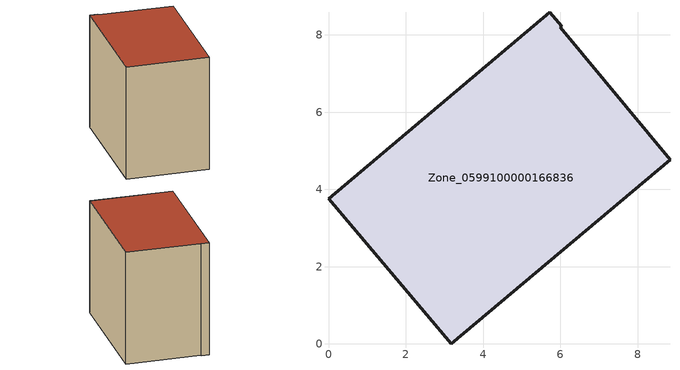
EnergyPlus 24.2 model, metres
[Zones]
Zone_0599100000166836
 floor ground (C_G): 6.04,8.22 6,8.2 8.84,4.76 3.18,0 0,3.76 5.73,8.59 z0
 wall outside (C_F): 6.04,8.22 5.73,8.59 0,3.76 3.18,0 8.84,4.76 6,8.2 6.04,8.22 z0:6.99
 roof outside (C_R): 6,8.2 6.04,8.22 5.73,8.59 0,3.76 3.18,0 8.84,4.76 z6.99
[BUILDING]
Pand.0599100000166836: North Axis=0; Terrain=City; Loads Convergence Tolerance Value=0.04; Temperature Convergence Tolerance Value=0.4; Solar Distribution=FullExterior; Maximum Number of Warmup Days=25; Minimum Number of Warmup Days=1
[Site:Location]
Rotterdam.The.Hague.AP_ZH_NLD Design_Conditions: Latitude=51.96; Longitude=4.45; Time Zone=1; Elevation=-4.5
[SITE:GROUNDTEMPERATURE:BUILDINGSURFACE]
18, 18, 18, 18, 18, 18, 18, 18, 18, 18, 18, 18
[MATERIAL] Thermal Absorptance=0.9; Solar Absorptance=0.7; Visible Absorptance=0.7
Name | Roughness | Thickness | Conductivity | Density | Specific Heat
G.TI.1946 | MediumSmooth | 0.15 | 1 | 540 | 1210
F.TI.1946 | Rough | 0.3 | 0.857143 | 1920 | 840
R.TI.1946 | MediumRough | 0.2 | 0.1 | 1500 | 1000
[CONSTRUCTION]
C_G: G.TI.1946
C_F: F.TI.1946
C_R: R.TI.1946
[ZONE]
Zone_0599100000166836: Type=1; Multiplier=1; Ceiling Height=Autocalculate; Volume=Autocalculate; Floor Area=autocalculate; Part of Total Floor Area=Yes
[ZONEINFILTRATION:DESIGNFLOWRATE]
Infil_Zone_0599100000166836: Zone or ZoneList or Space or SpaceList=Zone_0599100000166836; Schedule=AlwaysOn; Design Flow Rate Calculation Method=Flow/Area; Flow Rate per Floor Area=0.003; Constant Term Coefficient=1; Temperature Term Coefficient=0; Velocity Term Coefficient=0; Velocity Squared Term Coefficient=0
[HVACTEMPLATE:ZONE:IDEALLOADSAIRSYSTEM]
Zone_0599100000166836: Maximum Heating Supply Air Temperature=50; Minimum Cooling Supply Air Temperature=13; Maximum Heating Supply Air Humidity Ratio=0.0156; Minimum Cooling Supply Air Humidity Ratio=0.0077; Heating Limit=NoLimit; Cooling Limit=NoLimit; Dehumidification Control Type=ConstantSensibleHeatRatio; Cooling Sensible Heat Ratio=0.7; Dehumidification Setpoint=60; Humidification Control Type=None; Humidification Setpoint=30; Outdoor Air Method=None; Outdoor Air Flow Rate per Person=0.00944; Outdoor Air Flow Rate per Zone Floor Area=0; Outdoor Air Flow Rate per Zone=0; Demand Controlled Ventilation Type=None; Outdoor Air Economizer Type=NoEconomizer; Heat Recovery Type=None; Sensible Heat Recovery Effectiveness=0.7; Latent Heat Recovery Effectiveness=0.65
[ZONECONTROL:THERMOSTAT]
ThermostatControl_Zone_0599100000166836: Zone or ZoneList=Zone_0599100000166836; Control Type Schedule=DualSetpointControlType; Control 1=Thermostat_Zone_0599100000166836; Temperature Difference Between Cutout And Setpoint=0
[THERMOSTATSETPOINT:DUALSETPOINT]
Thermostat_Zone_0599100000166836: Heating Setpoint Temperature Schedule=HeatingSetpoint_Zone_0599100000166836; Cooling Setpoint Temperature Schedule=CoolingSetpoint_Zone_0599100000166836
[SCHEDULE:COMPACT]
HeatingSetpoint_Zone_0599100000166836: Through: 12/31, For: AllDays, Until: 24:00, 21
CoolingSetpoint_Zone_0599100000166836: Through: 12/31, For: AllDays, Until: 24:00, 24
DualSetpointControlType: Through: 12/31, For: AllDays, Until: 24:00, 4
AlwaysOn: Through: 12/31, For: AllDays, Until: 24:00, 1
